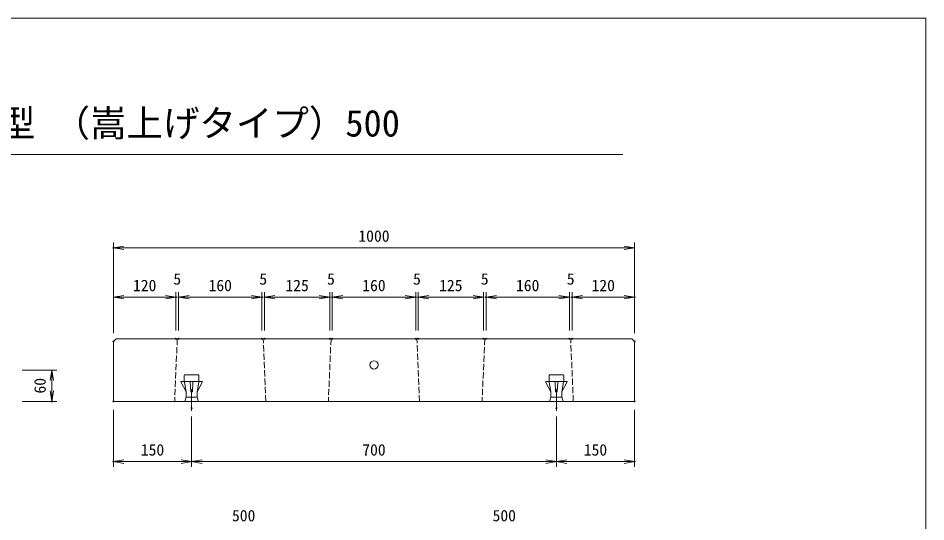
# Model space of a CAD drawing. Units: millimetres, scale not verified. Extents: x 985 to 15835, y 690 to 11190.
# Drawn here: x 7126 to 15835, y 6360 to 11190 of the extents above; entities that cross this region are included whole.
import ezdxf
from ezdxf.enums import TextEntityAlignment as Align

# ---------------------------------------------------------------- set-up
doc = ezdxf.new("R2010")
doc.units = ezdxf.units.MM
doc.header["$LTSCALE"] = 20
doc.header["$PDMODE"] = 32
doc.header["$PDSIZE"] = 10
doc.linetypes.add('USER1', pattern=[4, 3, -1])
for name, color, linetype, lineweight in [('D-STR-DIM（寸法）', 7, 'Continuous', 18), ('D-STR-STR1（構造物）', 7, 'Continuous', 18), ('D-STR（構造物外形線）', 1, 'Continuous', 18), ('D-TTL(外枠）', 2, 'Continuous', 18), ('D-TTL-LINE（枠内）', 2, 'Continuous', 18)]:
    doc.layers.add(name, color=color, linetype=linetype, lineweight=lineweight)
doc.layers.add('D-TTL-TXT（文字）', color=7, linetype='Continuous')
doc.styles.add('ＭＳ ゴシック', font='')
doc.styles.get('ＭＳ ゴシック').set_extended_font_data('MS Gothic')

# ---------------------------------------------------------------- blocks, each defined once
blk = doc.blocks.new('-000-_OPEN')
at = {"color": 7, "linetype": 'Continuous', "lineweight": 9}
for p, q in [((-1, 0.1667), (0, 0)), ((0, 0), (-1, -0.1667)), ((0, 0), (-1, 0))]:
    blk.add_line(p, q, dxfattribs=at)

msp = doc.modelspace()

# ---------------------------------------------------------------- linework, layer by layer
at = {"layer": 'D-STR-DIM（寸法）'}
for p, q in [((8040.34, 8170.39), (8040.34, 9037.8)), ((12940.34, 8987.8), (8140.34, 8987.8)), ((13040.34, 8170.39), (13040.34, 9037.8)), ((8040.34, 8170.39), (8040.34, 8563.95)), ((8640.34, 8195.39), (8640.34, 8563.95)), ((8640.34, 8195.39), (8640.34, 8563.95)), ((8665.34, 8195.39), (8665.34, 8563.95)), ((8665.34, 8195.39), (8665.34, 8563.95)), ((9465.34, 8195.39), (9465.34, 8563.95)), ((9465.34, 8195.39), (9465.34, 8563.95)), ((9490.34, 8195.39), (9490.34, 8563.95)), ((9490.34, 8195.39), (9490.34, 8563.95)), ((10115.34, 8195.39), (10115.34, 8563.95)), ((10115.34, 8195.39), (10115.34, 8563.95)), ((10140.34, 8195.39), (10140.34, 8563.95)), ((10140.34, 8195.39), (10140.34, 8563.95)), ((10940.34, 8195.39), (10940.34, 8563.95)), ((10940.34, 8195.39), (10940.34, 8563.95)), ((10965.34, 8195.39), (10965.34, 8563.95)), ((10965.34, 8195.83), (10965.34, 8563.95)), ((11590.34, 8195.39), (11590.34, 8563.95)), ((11590.34, 8195.39), (11590.34, 8563.95)), ((11615.34, 8195.39), (11615.34, 8563.95)), ((11615.34, 8195.39), (11615.34, 8563.95)), ((12415.34, 8195.39), (12415.34, 8563.95)), ((12415.34, 8195.39), (12415.34, 8563.95)), ((12440.34, 8195.39), (12440.34, 8563.95)), ((12440.34, 8195.39), (12440.34, 8563.95)), ((13040.34, 8170.39), (13040.34, 8563.95)), ((8140.34, 8513.95), (8540.34, 8513.95)), ((8540.34, 8513.95), (8440.34, 8513.95)), ((8765.34, 8513.95), (9365.34, 8513.95)), ((8765.34, 8513.95), (8865.34, 8513.95)), ((9365.34, 8513.95), (9265.34, 8513.95)), ((9590.34, 8513.95), (10015.34, 8513.95)), ((9590.34, 8513.95), (9690.34, 8513.95)), ((10015.34, 8513.95), (9915.34, 8513.95)), ((10240.34, 8513.95), (10840.34, 8513.95)), ((10240.34, 8513.95), (10340.34, 8513.95)), ((10840.34, 8513.95), (10740.34, 8513.95)), ((11065.34, 8513.95), (11490.34, 8513.95)), ((11065.34, 8513.95), (11165.34, 8513.95)), ((11490.34, 8513.95), (11390.34, 8513.95)), ((11715.34, 8513.95), (12315.34, 8513.95)), ((11715.34, 8513.95), (11815.34, 8513.95)), ((12315.34, 8513.95), (12215.34, 8513.95)), ((12540.34, 8513.95), (12940.34, 8513.95)), ((12540.34, 8513.95), (12640.34, 8513.95)), ((7163.46, 7815.39), (7498.34, 7815.39)), ((7448.34, 7715.39), (7448.34, 7615.39)), ((7163.46, 7515.39), (7498.34, 7515.39)), ((8040.34, 7435.39), (8040.34, 6887.49)), ((13040.34, 7435.39), (13040.34, 6887.49)), ((8790.34, 7371.52), (8790.34, 6887.49)), ((8790.34, 7371.52), (8790.34, 6887.49)), ((12290.34, 7371.52), (12290.34, 6887.49)), ((12290.34, 7371.52), (12290.34, 6887.49)), ((8690.34, 6937.49), (8140.34, 6937.49)), ((12190.34, 6937.49), (8890.34, 6937.49)), ((12390.34, 6937.49), (12940.34, 6937.49))]:
    msp.add_line(p, q, dxfattribs=at)
for p in [(8040.34, 8987.8), (8640.34, 8513.95), (8665.34, 8513.95), (9465.34, 8513.95), (9490.34, 8513.95), (10115.34, 8513.95), (10140.34, 8513.95), (10940.34, 8513.95), (10965.34, 8513.95), (11590.34, 8513.95), (11615.34, 8513.95), (12415.34, 8513.95), (12440.34, 8513.95), (13040.34, 8513.95), (8640.34, 8115.39), (8640.34, 8115.39), (8665.34, 8115.39), (8665.34, 8115.39), (9465.34, 8115.39), (9465.34, 8115.39), (9490.34, 8115.39), (9490.34, 8115.39), (10115.34, 8115.39), (10115.34, 8115.39), (10140.34, 8115.39), (10140.34, 8115.39), (10940.34, 8115.39), (10940.34, 8115.39), (10965.34, 8115.83), (10965.34, 8115.39), (11590.34, 8115.39), (11590.34, 8115.39), (11615.34, 8115.39), (11615.34, 8115.39), (12415.34, 8115.39), (12415.34, 8115.39), (12440.34, 8115.39), (12440.34, 8115.39), (8040.34, 8090.39), (8040.34, 8090.39), (13040.34, 8090.39), (13040.34, 8090.39), (7448.34, 7515.39), (8040.34, 7515.39), (13040.34, 7515.39), (8790.34, 7451.52), (8790.34, 7451.52), (12290.34, 7451.52), (12290.34, 7451.52), (8040.34, 6937.49), (8790.34, 6937.49), (13040.34, 6937.49)]:
    msp.add_point(p, dxfattribs=at)
at = {"layer": 'D-STR-STR1（構造物）'}
for p, q in [((8720.34, 7762.89), (8720.34, 7705.39)), ((8852.84, 7770.39), (8727.84, 7770.39)), ((8860.34, 7705.39), (8860.34, 7762.89)), ((12220.34, 7762.89), (12220.34, 7705.39)), ((12352.84, 7770.39), (12227.84, 7770.39)), ((12360.34, 7705.39), (12360.34, 7762.89)), ((8687.43, 7701.4), (8737.84, 7605.39)), ((8890.84, 7705.39), (8689.84, 7705.39)), ((8721.11, 7700.96), (8737.84, 7605.39)), ((8855.84, 7705.39), (8724.84, 7705.39)), ((8777.99, 7702.39), (8782.84, 7605.39)), ((8799.84, 7705.39), (8780.84, 7705.39)), ((8797.84, 7605.39), (8802.69, 7702.39)), ((8842.84, 7605.39), (8893.25, 7701.4)), ((8842.84, 7605.39), (8859.56, 7700.96)), ((12187.43, 7701.4), (12237.84, 7605.39)), ((12390.84, 7705.39), (12189.84, 7705.39)), ((12221.11, 7700.96), (12237.84, 7605.39)), ((12355.84, 7705.39), (12224.84, 7705.39)), ((12277.99, 7702.39), (12282.84, 7605.39)), ((12299.84, 7705.39), (12280.84, 7705.39)), ((12297.84, 7605.39), (12302.69, 7702.39)), ((12342.84, 7605.39), (12393.25, 7701.4)), ((12342.84, 7605.39), (12359.56, 7700.96)), ((8737.84, 7555.39), (8737.84, 7605.39)), ((8782.84, 7605.39), (8797.84, 7605.39)), ((8790.34, 7451.52), (8790.34, 7632.3)), ((8790.34, 7451.52), (8790.34, 7632.3)), ((8790.34, 7451.52), (8790.34, 7632.3)), ((8790.34, 7425), (8790.34, 7605.78)), ((8842.84, 7555.39), (8842.84, 7605.39)), ((12237.84, 7555.39), (12237.84, 7605.39)), ((12282.84, 7605.39), (12297.84, 7605.39)), ((12290.34, 7451.52), (12290.34, 7632.3)), ((12290.34, 7451.52), (12290.34, 7632.3)), ((12290.34, 7451.52), (12290.34, 7632.3)), ((12290.34, 7425), (12290.34, 7605.78)), ((12342.84, 7555.39), (12342.84, 7605.39)), ((8737.84, 7555.39), (8725.34, 7515.39)), ((8737.84, 7555.39), (8842.84, 7555.39)), ((8842.84, 7555.39), (8855.34, 7515.39)), ((12237.84, 7555.39), (12225.34, 7515.39)), ((12237.84, 7555.39), (12342.84, 7555.39)), ((12342.84, 7555.39), (12355.34, 7515.39))]:
    msp.add_line(p, q, dxfattribs=at)
for centre, radius, start, end in [((8727.84, 7762.89), 7.5, 90, 180), ((8852.84, 7762.89), 7.5, 0, 90), ((12227.84, 7762.89), 7.5, 90, 180), ((12352.84, 7762.89), 7.5, 0, 90), ((8691.93, 7701.4), 4.5, 117.69948, 180.00002), ((8725.61, 7700.96), 4.5, 99.92624, 180), ((8780.99, 7702.39), 3, 92.8624, 180), ((8799.69, 7702.39), 3, 0, 87.1376), ((8855.06, 7700.96), 4.5, 0, 80.07376), ((8888.75, 7701.4), 4.5, 0, 62.30054), ((12191.93, 7701.4), 4.5, 117.69948, 180.00002), ((12225.61, 7700.96), 4.5, 99.92624, 180), ((12280.99, 7702.39), 3, 92.8624, 180), ((12299.69, 7702.39), 3, 0, 87.1376), ((12355.06, 7700.96), 4.5, 0, 80.07376), ((12388.75, 7701.4), 4.5, 0, 62.30054)]:
    msp.add_arc(centre, radius, start, end, dxfattribs=at)
at = {"layer": 'D-STR（構造物外形線）'}
for p, q in [((8040.34, 8090.39), (8065.34, 8115.39)), ((13015.34, 8115.39), (8065.34, 8115.39)), ((13015.34, 8115.39), (13040.34, 8090.39)), ((8040.34, 7615.39), (8040.34, 8090.39)), ((8040.34, 7515.39), (8040.34, 8090.39)), ((13040.34, 7515.39), (13040.34, 8090.39)), ((13040.34, 7515.39), (8040.34, 7515.39))]:
    msp.add_line(p, q, dxfattribs=at)
at = {"layer": 'D-STR（構造物外形線）', "linetype": 'USER1'}
for p, q in [((8652.84, 8115.39), (8627.84, 7515.39)), ((9502.84, 7515.39), (9477.84, 8115.39)), ((10127.84, 8115.39), (10102.84, 7515.39)), ((10977.84, 7515.39), (10952.84, 8115.39)), ((11602.84, 8115.39), (11577.84, 7515.39)), ((12452.84, 7515.39), (12427.84, 8115.39))]:
    msp.add_line(p, q, dxfattribs=at)
at = {"layer": 'D-STR（構造物外形線）'}
msp.add_circle((10540.34, 7865.39), 40, dxfattribs=at)
at = {"layer": 'D-TTL(外枠）'}
for p, q in [((15835.42, 11189.97), (985.42, 11189.97)), ((985.42, 11189.97), (15835.42, 11189.97)), ((15835.42, 689.97), (15835.42, 11189.97))]:
    msp.add_line(p, q, dxfattribs=at)
at = {"layer": 'D-TTL-LINE（枠内）'}
msp.add_line((3887.52, 9883.62), (12928, 9883.62), dxfattribs=at)

# ---------------------------------------------------------------- block references
at = {"layer": 'D-STR-DIM（寸法）', "xscale": 100, "yscale": 100}
for p, rotation in [((8040.34, 8987.8), 180), ((8040.34, 8513.95), 180), ((8665.34, 8513.95), 180), ((8665.34, 8513.95), 180), ((9490.34, 8513.95), 180), ((9490.34, 8513.95), 180), ((10140.34, 8513.95), 180), ((10140.34, 8513.95), 180), ((10965.34, 8513.95), 180), ((10965.34, 8513.95), 180), ((11615.34, 8513.95), 180), ((11615.34, 8513.95), 180), ((12440.34, 8513.95), 180), ((12440.34, 8513.95), 180), ((7448.34, 7815.39), 90), ((7448.34, 7515.39), 270), ((8040.34, 6937.49), 180), ((8790.34, 6937.49), 180), ((12290.34, 6937.49), 180)]:
    msp.add_blockref('-000-_OPEN', p, dxfattribs=dict(at, rotation=rotation))
for p in [(13040.34, 8987.8), (8640.34, 8513.95), (8640.34, 8513.95), (9465.34, 8513.95), (9465.34, 8513.95), (10115.34, 8513.95), (10115.34, 8513.95), (10940.34, 8513.95), (10940.34, 8513.95), (11590.34, 8513.95), (11590.34, 8513.95), (12415.34, 8513.95), (12415.34, 8513.95), (13040.34, 8513.95), (8790.34, 6937.49), (12290.34, 6937.49), (13040.34, 6937.49)]:
    msp.add_blockref('-000-_OPEN', p, dxfattribs=at)

# ---------------------------------------------------------------- texts
at = {"layer": 'D-STR-DIM（寸法）', "style": 'ＭＳ ゴシック'}
for s, p in [('1000', (10390.34, 9012.8)), ('5', (8615.34, 8601.45)), ('5', (9440.34, 8601.45)), ('5', (10090.34, 8601.45)), ('5', (10915.34, 8601.45)), ('5', (11565.34, 8601.45)), ('5', (12390.34, 8601.45)), ('120', (8227.84, 8538.95)), ('160', (8952.84, 8538.95)), ('125', (9690.34, 8538.95)), ('160', (10427.84, 8538.95)), ('125', (11165.34, 8538.95)), ('160', (11902.84, 8538.95)), ('120', (12627.84, 8538.95)), ('150', (8302.84, 6962.49)), ('700', (10427.84, 6962.49)), ('150', (12552.84, 6962.49)), ('500', (9177.84, 6332)), ('500', (11677.84, 6332))]:
    msp.add_text(s, height=110, dxfattribs=at).set_placement(p, align=Align.BOTTOM_LEFT)
msp.add_text('60', height=110, rotation=90, dxfattribs=at).set_placement((7423.34, 7590.39), align=Align.BOTTOM_LEFT)
at = {"layer": 'D-TTL-TXT（文字）', "style": 'ＭＳ ゴシック'}
msp.add_text('かんたん側溝蓋 BA型 （嵩上げタイプ）500', height=256.6, dxfattribs=at).set_placement((3967.04, 9977.82), align=Align.BOTTOM_LEFT)

doc.saveas('drawing.dxf')
